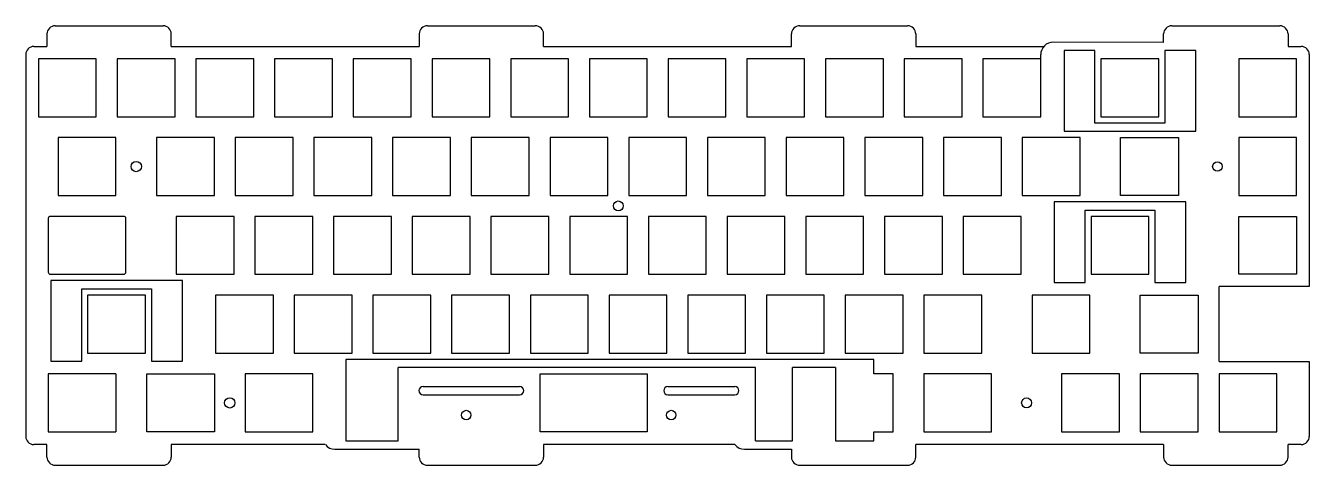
# Model space of a CAD drawing. Header units: millimetres. Extents: x 126 to 437, y 111 to 218.
import ezdxf

# ---------------------------------------------------------------- set-up
doc = ezdxf.new("R2010")
doc.units = ezdxf.units.MM

msp = doc.modelspace()

# ---------------------------------------------------------------- linework, layer by layer
for p, q in [((133.41, 217.55), (159.51, 217.55)), ((223.51, 217.55), (249.61, 217.55)), ((313.61, 217.55), (339.71, 217.55)), ((403.71, 217.55), (429.81, 217.55)), ((131.41, 215.55), (131.41, 212.55)), ((161.51, 212.55), (161.51, 215.55)), ((221.51, 215.55), (221.51, 212.55)), ((251.61, 212.55), (251.61, 215.55)), ((311.61, 212.55), (311.61, 215.55)), ((341.71, 215.55), (341.71, 212.55)), ((401.71, 213.49), (401.71, 215.55)), ((431.81, 215.55), (431.81, 212.55)), ((128.26, 212.55), (131.41, 212.55)), ((161.51, 212.55), (221.51, 212.55)), ((251.61, 212.55), (311.61, 212.55)), ((341.71, 212.55), (372.71, 212.55)), ((401.71, 213.49), (374.97, 213.57)), ((431.81, 212.55), (434.97, 212.55)), ((126.26, 210.55), (126.26, 118.25)), ((371.96, 209.55), (371.96, 210.57)), ((436.97, 210.55), (436.97, 154.45)), ((436.97, 154.45), (415.11, 154.45)), ((415.11, 136.35), (415.11, 154.45)), ((203.76, 136.87), (203.76, 117.15)), ((331.57, 136.87), (203.76, 136.87)), ((331.57, 133.35), (331.57, 136.87)), ((216.44, 117.15), (216.44, 134.87)), ((302.9, 134.87), (216.44, 134.87)), ((302.9, 117.15), (302.9, 134.87)), ((311.84, 117.15), (311.84, 134.87)), ((322.24, 134.87), (311.84, 134.87)), ((322.24, 134.87), (322.24, 117.15)), ((415.11, 136.35), (436.97, 136.35)), ((436.97, 136.35), (436.97, 118.25)), ((148.12, 133.35), (131.74, 133.35)), ((131.74, 133.35), (131.74, 119.35)), ((148.12, 133.35), (148.12, 119.35)), ((155.55, 133.35), (171.93, 133.35)), ((155.55, 119.35), (155.55, 133.35)), ((171.93, 133.35), (171.93, 119.35)), ((195.74, 133.35), (179.36, 133.35)), ((179.36, 133.35), (179.36, 119.35)), ((195.74, 119.35), (195.74, 133.35)), ((250.8, 119.35), (250.8, 133.35)), ((250.8, 133.35), (276.71, 133.35)), ((276.71, 133.35), (276.71, 119.35)), ((336.24, 133.35), (331.57, 133.35)), ((336.24, 119.35), (336.24, 133.35)), ((343.67, 133.35), (343.67, 119.35)), ((360.05, 133.35), (343.67, 133.35)), ((360.05, 119.35), (360.05, 133.35)), ((222.44, 130.3), (245.8, 130.3)), ((222.44, 128.3), (245.8, 128.3)), ((281.71, 130.3), (297.9, 130.3)), ((281.71, 128.3), (297.9, 128.3)), ((131.74, 119.35), (148.12, 119.35)), ((171.93, 119.35), (155.55, 119.35)), ((179.36, 119.35), (195.74, 119.35)), ((276.71, 119.35), (250.8, 119.35)), ((331.57, 117.15), (331.57, 119.35)), ((331.57, 119.35), (336.24, 119.35)), ((343.67, 119.35), (360.05, 119.35)), ((131.41, 116.25), (128.26, 116.25)), ((131.41, 113.25), (131.41, 116.25)), ((161.51, 116.25), (161.51, 113.25)), ((198.79, 116.25), (161.51, 116.25)), ((201.13, 115.13), (221.51, 115.13)), ((203.76, 117.15), (216.44, 117.15)), ((221.51, 113.25), (221.51, 115.13)), ((251.61, 116.25), (251.61, 113.25)), ((297.93, 116.25), (251.61, 116.25)), ((300.26, 115.13), (311.61, 115.13)), ((302.9, 117.15), (311.84, 117.15)), ((311.61, 115.13), (311.61, 113.25)), ((322.24, 117.15), (331.57, 117.15)), ((341.71, 113.25), (341.71, 116.25)), ((401.71, 116.25), (341.71, 116.25)), ((401.71, 116.25), (401.71, 113.25)), ((434.97, 116.25), (431.81, 116.25)), ((431.81, 113.25), (431.81, 116.25)), ((133.41, 111.25), (159.51, 111.25)), ((223.51, 111.25), (249.61, 111.25)), ((313.61, 111.25), (339.71, 111.25)), ((403.71, 111.25), (429.81, 111.25))]:
    msp.add_line(p, q)
for points in [[(409.47, 211.55), (401.97, 211.55), (401.97, 194.02), (385.09, 194.02), (385.09, 211.55), (377.59, 211.55), (377.59, 192.02), (409.47, 192.02)], [(143.36, 209.55), (129.36, 209.55), (129.36, 195.55), (143.36, 195.55)], [(162.41, 209.55), (148.41, 209.55), (148.41, 195.55), (162.41, 195.55)], [(181.46, 209.55), (167.46, 209.55), (167.46, 195.55), (181.46, 195.55)], [(200.51, 209.55), (186.51, 209.55), (186.51, 195.55), (200.51, 195.55)], [(219.56, 209.55), (205.56, 209.55), (205.56, 195.55), (219.56, 195.55)], [(238.61, 209.55), (224.61, 209.55), (224.61, 195.55), (238.61, 195.55)], [(257.66, 209.55), (243.66, 209.55), (243.66, 195.55), (257.66, 195.55)], [(276.71, 209.55), (262.71, 209.55), (262.71, 195.55), (276.71, 195.55)], [(295.76, 209.55), (281.76, 209.55), (281.76, 195.55), (295.76, 195.55)], [(314.81, 209.55), (300.81, 209.55), (300.81, 195.55), (314.81, 195.55)], [(333.86, 209.55), (319.86, 209.55), (319.86, 195.55), (333.86, 195.55)], [(352.91, 209.55), (338.91, 209.55), (338.91, 195.55), (352.91, 195.55)], [(371.96, 209.55), (357.96, 209.55), (357.96, 195.55), (371.96, 195.55)], [(386.53, 195.55), (400.53, 195.55), (400.53, 209.55), (386.53, 209.55)], [(433.87, 209.55), (419.87, 209.55), (419.87, 195.55), (433.87, 195.55)], [(148.12, 176.5), (148.12, 190.5), (134.12, 190.5), (134.12, 176.5)], [(171.93, 190.5), (157.93, 190.5), (157.93, 176.5), (171.93, 176.5)], [(190.98, 190.5), (176.98, 190.5), (176.98, 176.5), (190.98, 176.5)], [(210.03, 190.5), (196.03, 190.5), (196.03, 176.5), (210.03, 176.5)], [(229.08, 190.5), (215.08, 190.5), (215.08, 176.5), (229.08, 176.5)], [(248.13, 190.5), (234.13, 190.5), (234.13, 176.5), (248.13, 176.5)], [(267.18, 190.5), (253.18, 190.5), (253.18, 176.5), (267.18, 176.5)], [(286.23, 190.5), (272.23, 190.5), (272.23, 176.5), (286.23, 176.5)], [(305.28, 190.5), (291.28, 190.5), (291.28, 176.5), (305.28, 176.5)], [(324.33, 190.5), (310.33, 190.5), (310.33, 176.5), (324.33, 176.5)], [(343.38, 190.5), (329.38, 190.5), (329.38, 176.5), (343.38, 176.5)], [(362.43, 190.5), (348.43, 190.5), (348.43, 176.5), (362.43, 176.5)], [(381.48, 190.5), (367.48, 190.5), (367.48, 176.5), (381.48, 176.5)], [(391.29, 176.5), (391.29, 190.5), (405.29, 190.5), (405.29, 176.5)], [(433.87, 190.5), (419.87, 190.5), (419.87, 176.5), (433.87, 176.5)], [(375.21, 155.45), (382.71, 155.45), (382.71, 172.97), (399.59, 172.97), (399.59, 155.45), (407.09, 155.45), (407.09, 174.97), (375.21, 174.97)], [(176.69, 171.45), (162.69, 171.45), (162.69, 157.45), (176.69, 157.45)], [(195.74, 171.45), (181.74, 171.45), (181.74, 157.45), (195.74, 157.45)], [(214.79, 171.45), (200.79, 171.45), (200.79, 157.45), (214.79, 157.45)], [(233.84, 171.45), (219.84, 171.45), (219.84, 157.45), (233.84, 157.45)], [(252.89, 171.45), (238.89, 171.45), (238.89, 157.45), (252.89, 157.45)], [(271.94, 171.45), (257.94, 171.45), (257.94, 157.45), (271.94, 157.45)], [(290.99, 171.45), (276.99, 171.45), (276.99, 157.45), (290.99, 157.45)], [(310.04, 171.45), (296.04, 171.45), (296.04, 157.45), (310.04, 157.45)], [(329.09, 171.45), (315.09, 171.45), (315.09, 157.45), (329.09, 157.45)], [(348.14, 171.45), (334.14, 171.45), (334.14, 157.45), (348.14, 157.45)], [(367.19, 171.45), (353.19, 171.45), (353.19, 157.45), (367.19, 157.45)], [(398.15, 171.45), (384.15, 171.45), (384.15, 157.45), (398.15, 157.45)], [(419.87, 171.45), (433.87, 171.45), (433.87, 157.45), (419.87, 157.45)], [(132.33, 136.4), (139.83, 136.4), (139.83, 153.92), (156.7, 153.92), (156.7, 136.4), (164.2, 136.4), (164.2, 155.92), (132.33, 155.92)], [(155.26, 152.4), (141.26, 152.4), (141.26, 138.4), (155.26, 138.4)], [(186.22, 138.4), (186.22, 152.4), (172.22, 152.4), (172.22, 138.4)], [(205.27, 152.4), (191.27, 152.4), (191.27, 138.4), (205.27, 138.4)], [(224.32, 152.4), (210.32, 152.4), (210.32, 138.4), (224.32, 138.4)], [(243.37, 152.4), (229.37, 152.4), (229.37, 138.4), (243.37, 138.4)], [(262.42, 152.4), (248.42, 152.4), (248.42, 138.4), (262.42, 138.4)], [(281.47, 152.4), (267.47, 152.4), (267.47, 138.4), (281.47, 138.4)], [(300.52, 152.4), (286.52, 152.4), (286.52, 138.4), (300.52, 138.4)], [(319.57, 152.4), (305.57, 152.4), (305.57, 138.4), (319.57, 138.4)], [(338.62, 152.4), (324.62, 152.4), (324.62, 138.4), (338.62, 138.4)], [(357.67, 152.4), (343.67, 152.4), (343.67, 138.4), (357.67, 138.4)], [(383.86, 152.4), (369.86, 152.4), (369.86, 138.4), (383.86, 138.4)], [(396.06, 152.4), (410.06, 152.4), (410.06, 138.4), (396.06, 138.4)], [(391.01, 119.35), (391.01, 133.35), (377.01, 133.35), (377.01, 119.35)], [(410.06, 133.35), (396.06, 133.35), (396.06, 119.35), (410.06, 119.35)], [(429.11, 133.35), (415.11, 133.35), (415.11, 119.35), (429.11, 119.35)]]:
    msp.add_lwpolyline(points, close=True)
msp.add_lwpolyline([(150, 171.45), (132.24, 171.45, 0.414214), (131.74, 170.95), (131.74, 157.95, 0.414214), (132.24, 157.45), (150, 157.45, 0.414214), (150.5, 157.95), (150.5, 170.95, 0.414214)], format="xyb", close=True)
for centre, radius in [((153.03, 183.5), 1.25), ((414.72, 183.5), 1.15), ((269.71, 173.97), 1.2), ((175.65, 126.35), 1.25), ((368.53, 126.35), 1.2), ((232.89, 123.4), 1.15), ((282.52, 123.4), 1.15)]:
    msp.add_circle(centre, radius)
for centre, radius, start, end in [((133.41, 215.55), 2, 90, 180), ((159.51, 215.55), 2, 0, 90), ((223.51, 215.55), 2, 90, 180), ((249.61, 215.55), 2, 360, 90), ((313.61, 215.55), 2, 90, 180), ((339.71, 215.55), 2, 0, 90), ((403.71, 215.55), 2, 90, 180), ((429.81, 215.55), 2, 0, 90), ((128.26, 210.55), 2, 90, 180), ((374.96, 210.57), 3, 89.8452, 180), ((434.97, 210.55), 2, 0, 90), ((222.44, 129.3), 1, 90, 270), ((245.8, 129.3), 1, 270, 90), ((281.71, 129.3), 1, 90, 270), ((297.9, 129.3), 1, 270, 90), ((128.26, 118.25), 2, 180, 270), ((434.97, 118.25), 2, 270, 0), ((201.13, 118.13), 3, 218.8721, 270.1548), ((300.26, 118.13), 3, 218.8721, 270.1548), ((133.41, 113.25), 2, 180, 270), ((159.51, 113.25), 2, 270, 0), ((223.51, 113.25), 2, 180, 270), ((249.61, 113.25), 2, 270, 0), ((313.61, 113.25), 2, 180, 270), ((339.71, 113.25), 2, 270, 0), ((403.71, 113.25), 2, 180, 270), ((429.81, 113.25), 2, 270, 0)]:
    msp.add_arc(centre, radius, start, end)

doc.saveas('drawing.dxf')
